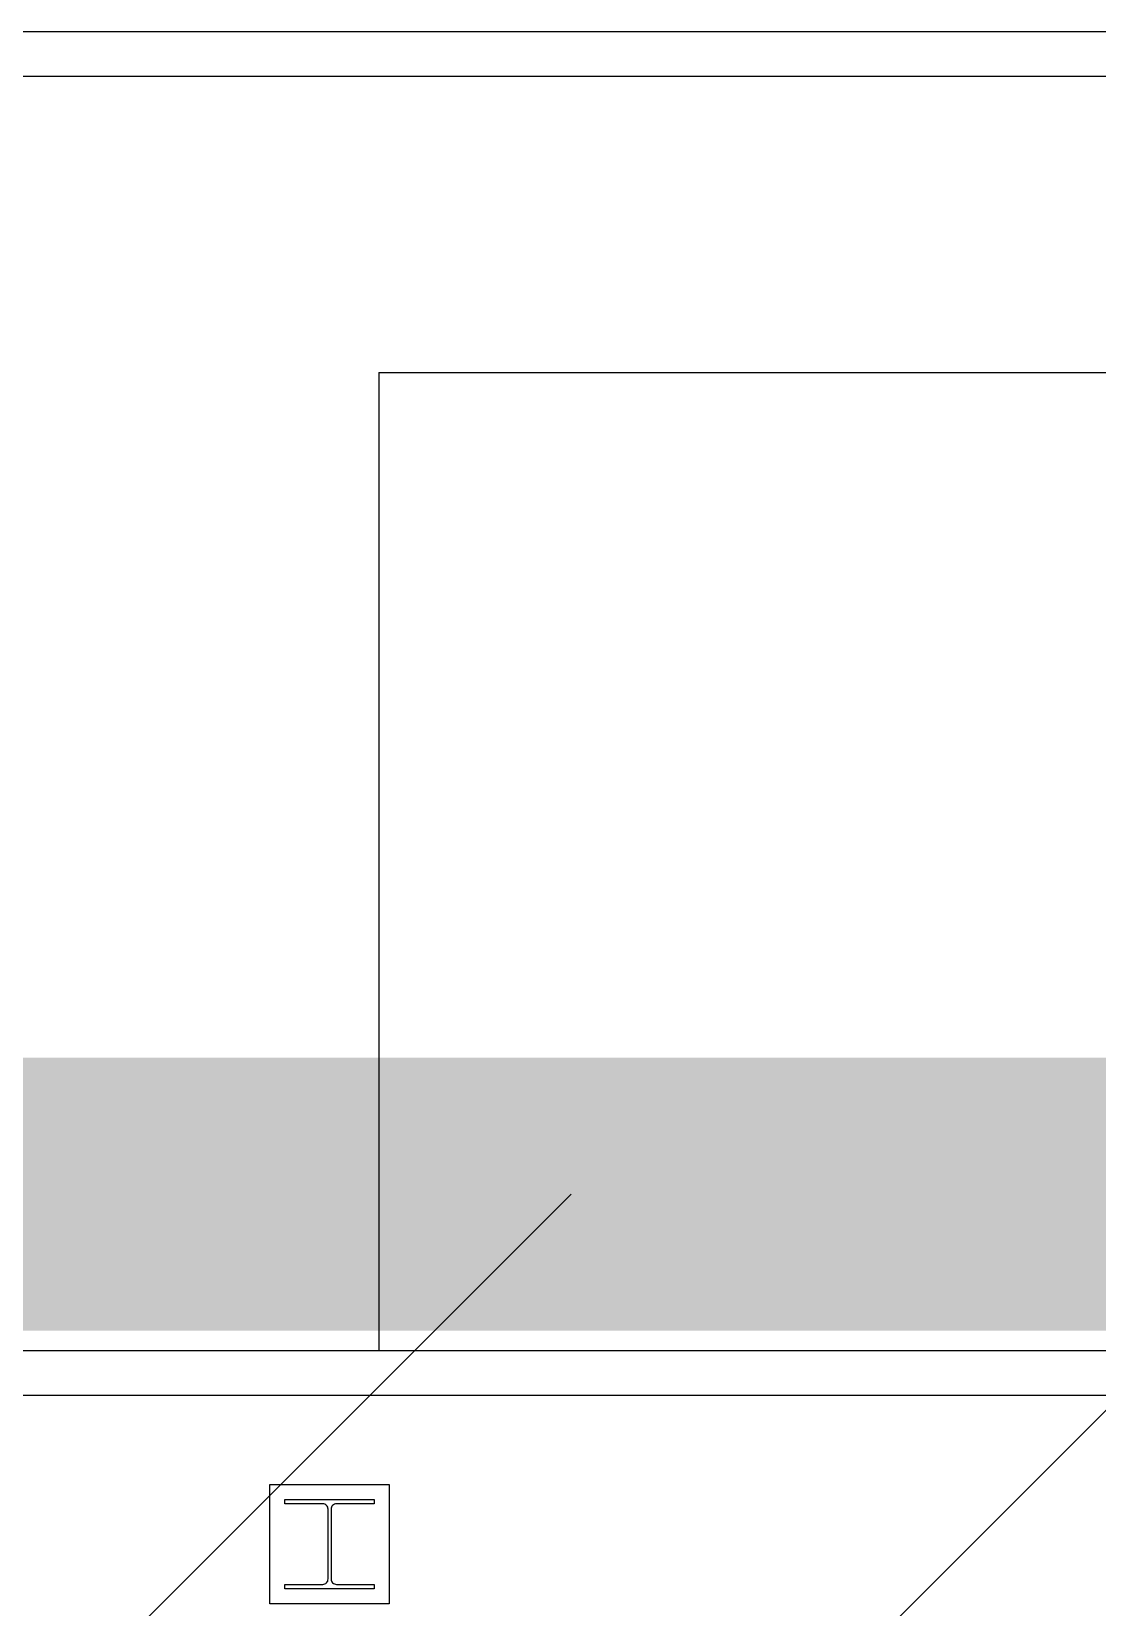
# Model space of a CAD drawing. Header units: millimetres. Extents: x 63700 to 182600, y -289551 to -205451.
# Drawn here: x 115551.5 to 115730.4, y -251103.6 to -250839.2 of the extents above; entities that cross this region are included whole.
import ezdxf

# ---------------------------------------------------------------- set-up
doc = ezdxf.new("R2010")
doc.units = ezdxf.units.MM
doc.header["$LTSCALE"] = 50
for name, color, linetype in [('3', 7, 'Continuous'), ('C_TEXT_01', 2, 'Continuous'), ('THERMAL INSULATED', 3, 'Continuous')]:
    doc.layers.add(name, color=color, linetype=linetype)
doc.layers.add('DITCH', color=7, linetype='Continuous', lineweight=0)

# ---------------------------------------------------------------- blocks, each defined once
blk = doc.blocks.new('KEY PLAN_NEW')
h = blk.add_hatch()
h.set_pattern_fill('ANSI31', color=253, scale=2)
h.set_pattern_definition([(45, (-1396.921, -1800.0236), (-4.490128, 4.490128), [])])
edge = h.paths.add_edge_path()
edge.add_line((-2006.86, -1075.94), (-2006.86, -1091.94))
edge.add_line((-2006.86, -1091.94), (-2067.86, -1091.94))
edge.add_line((-2067.86, -1091.94), (-2067.86, -1375.94))
edge.add_line((-2067.86, -1375.94), (-2006.86, -1375.94))
edge.add_line((-2006.86, -1375.94), (-2006.86, -1391.94))
edge.add_line((-2006.86, -1391.94), (-2007.86, -1391.94))
edge.add_line((-2007.86, -1391.94), (-2007.86, -1488.94))
edge.add_line((-2007.86, -1488.94), (-2008.31, -1488.94))
edge.add_arc((-2028.72, -1493.5), 20.91, 12.5777, 76.5787)
edge.add_line((-2023.86, -1473.16), (-2023.86, -1391.94))
edge.add_line((-2023.86, -1391.94), (-2247.86, -1391.94))
edge.add_line((-2247.86, -1391.94), (-2247.86, -1488.94))
edge.add_line((-2247.86, -1488.94), (-2263.86, -1488.94))
edge.add_line((-2263.86, -1488.94), (-2263.86, -1452.18))
edge.add_line((-2263.86, -1452.18), (-2549.86, -1452.18))
edge.add_line((-2549.86, -1452.18), (-2549.86, -1488.94))
edge.add_line((-2549.86, -1488.94), (-2565.86, -1488.94))
edge.add_line((-2565.86, -1488.94), (-2565.86, -1427.94))
edge.add_line((-2565.86, -1427.94), (-2720.86, -1427.94))
edge.add_line((-2720.86, -1427.94), (-2720.86, -1411.94))
edge.add_line((-2720.86, -1411.94), (-2623.86, -1411.94))
edge.add_line((-2623.86, -1411.94), (-2623.86, -1075.94))
edge.add_line((-2623.86, -1075.94), (-2563.86, -1075.94))
edge.add_line((-2563.86, -1075.94), (-2563.86, -1071.94))
edge.add_line((-2563.86, -1071.94), (-2547.86, -1071.94))
edge.add_line((-2547.86, -1071.94), (-2547.86, -1091.94))
edge.add_line((-2547.86, -1091.94), (-2607.86, -1091.94))
edge.add_line((-2607.86, -1091.94), (-2607.86, -1411.94))
edge.add_line((-2607.86, -1411.94), (-2549.86, -1411.94))
edge.add_line((-2549.86, -1411.94), (-2549.86, -1436.18))
edge.add_line((-2549.86, -1436.18), (-2263.86, -1436.18))
edge.add_line((-2263.86, -1436.18), (-2263.86, -1375.94))
edge.add_line((-2263.86, -1375.94), (-2083.86, -1375.94))
edge.add_line((-2083.86, -1375.94), (-2083.86, -1075.94))
edge.add_line((-2083.86, -1075.94), (-2006.86, -1075.94))
at = {"color": 253}
for p, q in [((-2543.86, -1071.94, 46), (-2123.86, -1071.94, 46)), ((-2543.86, -1074.94, 46), (-2123.86, -1074.94, 46))]:
    blk.add_line(p, q, dxfattribs=at)
at = {"layer": 'C_TEXT_01', "color": 253, "elevation": 46}
blk.add_lwpolyline([(-2525.86, -1088.94), (-2525.86, -1080.94), (-2517.86, -1080.94), (-2517.86, -1088.94)], close=True, dxfattribs=at)
blk.add_lwpolyline([(-2521.86, -1087.94), (-2524.86, -1087.94), (-2524.86, -1087.64), (-2522.32, -1087.64, 0.414214), (-2521.96, -1087.28), (-2521.96, -1082.6, 0.414214), (-2522.32, -1082.24), (-2524.86, -1082.24), (-2524.86, -1081.94), (-2518.86, -1081.94), (-2518.86, -1082.24), (-2521.4, -1082.24, 0.414214), (-2521.76, -1082.6), (-2521.76, -1087.28, 0.414214), (-2521.4, -1087.64), (-2518.86, -1087.64), (-2518.86, -1087.94), (-2521.86, -1087.94)], format="xyb", dxfattribs=at)
at = {"layer": 'DITCH', "color": 253, "lineweight": -3}
for p, q in [((-2885.31, -983.42), (-1730.42, -983.42)), ((-2885.31, -986.42), (-1727.42, -986.42))]:
    blk.add_line(p, q, dxfattribs=at)
at = {"layer": 'THERMAL INSULATED', "color": 253, "ltscale": 0.1}
for q in [(-2518.56, -1071.94, 46), (-2418.56, -1006.29, 46)]:
    blk.add_line((-2518.56, -1006.29, 46), q, dxfattribs=at)

msp = doc.modelspace()

# ---------------------------------------------------------------- hatches: boundary and pattern name
at = {"layer": '3'}
h = msp.add_hatch(dxfattribs=at)
h.set_pattern_fill('ANSI31', color=256, scale=712.8)
h.set_pattern_definition([(45, (-3976192.25, 410345.89), (-63.0032142, 63.0032142), [])])
h.paths.add_polyline_path([(116636.27, -251034.29), (115493.22, -251034.29), (115493.22, -251850.75), (116636.27, -251850.75)])

# ---------------------------------------------------------------- linework, layer by layer
at = {"layer": '3', "const_width": 45.83, "elevation": 126.5}
msp.add_lwpolyline([(116636.27, -251850.75), (115493.22, -251850.75), (115493.22, -251034.29), (116636.27, -251034.29)], close=True, dxfattribs=at)

# ---------------------------------------------------------------- block references
at = {"xscale": 2.5, "yscale": 2.5, "zscale": 2.5}
msp.add_blockref('KEY PLAN_NEW', (121906.2, -248380.66), dxfattribs=at)

doc.saveas('drawing.dxf')
